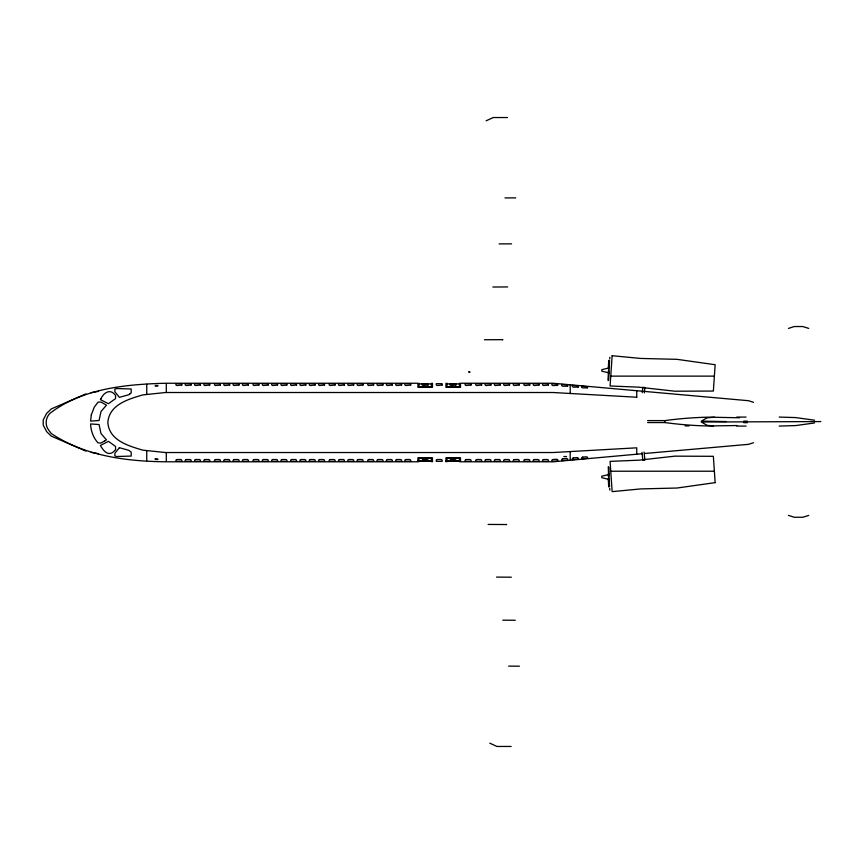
<?xml version="1.0" encoding="UTF-8"?>
<svg xmlns="http://www.w3.org/2000/svg" width="864" height="864" viewBox="0 0 864 864"><rect width="100%" height="100%" fill="white"/><g stroke="black" fill="none" stroke-linecap="round" stroke-linejoin="round"><path stroke-width="1.3" d="M608.688 479.736L608.688 480.74L608.321 479.844M608.688 478.58L608.688 486.972L608.321 478.732M608.688 476.831L608.688 467.23L608.321 476.572M608.321 380.106L608.321 370.786M608.245 380.603L609.595 360.796M609.714 359.046L609.833 357.242M642.254 392.666L642.838 387.288L644.9 387.515L644.317 392.893M608.688 368.777L608.688 360.396L608.321 368.626M486.119 120.82L493.236 117.536L507.47 117.536M86 393.898L51.289 408.931L46.678 413.359L43.2 419.947L43.2 425.099L46.678 431.698L51.289 436.126L86 451.148M788.422 328.417L794.297 326.538L802.829 326.538L808.726 328.417M753.538 442.724L748.516 444.334L644.717 453.492M808.726 515.387L802.829 517.266L794.297 517.266L788.422 515.387M165.445 383.249C125.712 384.34 82.285 388.411 49.788 413.456C47.012 416.48 45.608 420.584 46.332 424.656C46.721 428.144 49.28 430.834 51.289 433.534C84.953 455.998 125.852 461.279 165.445 461.797M609.422 367.837L601.808 369.673L601.808 371.164L609.422 373M609.422 474.358L601.808 476.204L601.808 477.684L609.422 479.531M814.547 422.95L795.744 425.574L779.209 426.082M91.098 392.677L98.528 391.381M820.8 421.578L701.298 422.021L707.065 425.304L713.513 426.028M642.816 459.875L644.879 459.648M642.06 453.73L553.046 461.797L460.501 461.797L460.501 457.736L445.943 457.736L445.943 461.797M736.949 425.542L708.275 425.984A390.863 388.994 -90 0 1 664.945 422.561L647.622 422.561M505.948 524.545L506.596 524.534L488.106 524.437M511.153 746.453L496.919 746.453L489.802 743.17M504.986 197.932L515.732 197.867M499.122 243.907L511.574 243.853M492.836 287.021L507.676 286.945M484.423 339.746L502.913 339.66L502.254 339.649M610.999 376.132L714.388 376.132M418.975 383.929L431.406 383.929M447.012 383.929L459.443 383.929M736.744 417.074L746.064 417.074M779.209 417.074L795.744 417.582L814.547 420.206M647.622 420.595L664.945 420.595A390.863 388.994 -90 0 1 708.275 417.172L739.552 417.766M743.774 421.135L747.349 421.135M743.774 422.669L747.349 422.669M736.744 426.082L746.064 426.082M563.836 456.538L566.536 456.538M417.917 460.976L432.475 460.976M445.943 460.976L460.501 460.976M418.975 461.117L431.406 461.117M447.012 461.117L459.443 461.117M610.999 471.226L714.388 471.226M511.358 577.195L496.519 577.109M515.257 620.255L502.805 620.179M519.415 666.198L508.669 666.122M714.452 417.172L707.065 417.852L701.298 421.135L726.181 421.578M636.746 397.235L553.046 392.515L165.445 392.515L142.841 394.902C128.434 399.125 109.123 404.622 107.838 422.528C109.123 440.424 128.434 445.921 142.841 450.155L165.445 452.531L553.046 452.531L636.746 447.822L636.746 454.216M91.098 452.38L98.528 453.676M753.538 402.332L748.516 400.712L553.046 383.249L460.501 383.249L460.501 387.31L445.943 387.31L445.943 383.249M644.058 452.077L644.9 459.842L642.838 460.069L641.995 452.304M608.245 466.754L609.595 486.562M609.714 488.322L609.833 490.126M664.945 420.595L664.945 422.561M636.746 390.841L636.746 397.289M608.688 370.526L608.688 380.138M570.218 384.826L570.218 393.552M570.218 451.494L570.218 460.22M459.443 383.249L459.443 386.867L447.012 386.867L447.012 383.249M459.443 461.797L459.443 458.179L447.012 458.179L447.012 461.797M432.475 383.249L432.475 387.31L417.917 387.31L417.917 383.249L166.309 383.249L166.309 392.515M432.475 461.797L432.475 457.736L417.917 457.736L417.917 461.797L166.309 461.797L166.309 452.531M431.406 383.249L431.406 386.867L418.975 386.867L418.975 383.249M431.406 461.797L431.406 458.179L418.975 458.179L418.975 461.797M146.75 384.242L146.75 394.492M146.75 450.565L146.75 460.814M688.932 425.952A530.928 528.401 90 0 1 685.13 425.855M608.688 373.151L608.688 373.097M608.688 372.211L608.688 373.01L608.688 372.136M608.688 474.271L608.688 474.206M612.144 355.72L610.081 385.981L638.788 387.169L674.903 391.208L713.362 391.057L715.154 364.716L677.074 359.338L640.742 358.441L612.144 355.72M91.325 414.785L90.58 421.103L99.068 420.52L101.002 411.502L106.466 405.162L101.002 402.041L98.021 402.16L94.241 407.225L91.325 414.785M469.066 371.628L469.001 371.812A1.361 1.361 0 0 0 469.001 372.416L469.843 372.416A1.361 1.361 0 0 0 469.832 371.801L469.066 371.628M119.394 447.692L114.88 453.298L114.88 455.944L116.597 456.516L131.188 456.073L131.188 452.207L128.93 450.36L119.394 447.692M101.002 398.596L100.397 399.6L108.464 403.715L115.571 398.563L115.571 395.464C110.516 388.249 103.874 392.386 101.002 398.596M155.336 458.86L155.196 458.989A1.62 0.616 4.5 0 0 155.336 459.432L157.864 459.497A1.62 0.616 4.5 0 0 157.723 459.054L155.336 458.86M130.108 393.703L128.93 394.697L119.394 397.354L114.88 391.759L114.88 389.102L116.597 388.53L131.188 388.973L131.188 392.839L130.108 393.703M115.571 449.593C109.339 457.639 103.918 451.796 100.397 445.446L108.464 441.342L115.571 446.483L115.571 449.593M155.552 385.474L155.336 385.614A1.62 0.616 -4.5 0 0 155.196 386.057L157.723 386.003A1.62 0.616 -4.5 0 0 157.864 385.549L155.552 385.474M104.76 440.845L101.002 443.005L98.021 442.897C93.29 437.724 90.871 430.877 90.58 423.943L99.068 424.537L101.002 433.544L106.466 439.895L104.76 440.845M562.788 458.773L561.719 459.367L561.719 460.609L567.616 460.091L567.616 458.881L566.536 458.46L562.788 458.773M573.394 457.898L572.314 458.492L572.314 459.67L578.21 459.14L578.21 458.006L577.13 457.585L573.394 457.898M582.714 457.121L581.634 457.715L581.634 458.827L587.531 458.309L587.531 457.229L586.451 456.808L582.714 457.121M181.818 384.988L177.001 385.538L175.921 384.988L175.921 383.692L181.818 383.692L181.818 384.988M191.138 384.988L186.322 385.538L185.242 384.988L185.242 383.692L191.138 383.692L191.138 384.988M200.459 384.988L195.642 385.538L194.562 384.988L194.562 383.692L200.459 383.692L200.459 384.988M209.779 384.988L204.962 385.538L203.882 384.988L203.882 383.692L209.779 383.692L209.779 384.988M220.385 384.988L215.557 385.538L214.488 384.988L214.488 383.692L220.385 383.692L220.385 384.988M229.705 384.988L224.878 385.538L223.808 384.988L223.808 383.692L229.705 383.692L229.705 384.988M239.026 384.988L234.209 385.538L233.129 384.988L233.129 383.692L239.026 383.692L239.026 384.988M248.346 384.988L243.529 385.538L242.449 384.988L242.449 383.692L248.346 383.692L248.346 384.988M258.941 384.988L254.124 385.538L253.044 384.988L253.044 383.692L258.941 383.692L258.941 384.988M268.261 384.988L263.444 385.538L262.364 384.988L262.364 383.692L268.261 383.692L268.261 384.988M277.582 384.988L272.765 385.538L271.685 384.988L271.685 383.692L277.582 383.692L277.582 384.988M286.902 384.988L282.085 385.538L281.005 384.988L281.005 383.692L286.902 383.692L286.902 384.988M296.525 384.988L291.697 385.538L290.617 384.988L290.617 383.692L296.525 383.692L296.525 384.988M305.845 384.988L301.018 385.538L299.938 384.988L299.938 383.692L305.845 383.692L305.845 384.988M315.166 384.988L310.338 385.538L309.258 384.988L309.258 383.692L315.166 383.692L315.166 384.988M177.001 459.518L175.921 460.058L175.921 461.354L181.818 461.354L181.818 460.058L180.738 459.518L177.001 459.518M324.486 384.988L319.658 385.538L318.578 384.988L318.578 383.692L324.486 383.692L324.486 384.988M186.322 459.518L185.242 460.058L185.242 461.354L191.138 461.354L191.138 460.058L190.058 459.518L186.322 459.518M335.081 384.988L330.264 385.538L329.184 384.988L329.184 383.692L335.081 383.692L335.081 384.988M195.642 459.518L194.562 460.058L194.562 461.354L200.459 461.354L200.459 460.058L199.379 459.518L195.642 459.518M344.401 384.988L339.584 385.538L338.504 384.988L338.504 383.692L344.401 383.692L344.401 384.988M204.962 459.518L203.882 460.058L203.882 461.354L209.779 461.354L209.779 460.058L208.699 459.518L204.962 459.518M353.722 384.988L348.905 385.538L347.825 384.988L347.825 383.692L353.722 383.692L353.722 384.988M215.557 459.518L214.488 460.058L214.488 461.354L220.385 461.354L220.385 460.058L219.305 459.518L215.557 459.518M363.042 384.988L358.225 385.538L357.145 384.988L357.145 383.692L363.042 383.692L363.042 384.988M224.878 459.518L223.808 460.058L223.808 461.354L229.705 461.354L229.705 460.058L228.625 459.518L224.878 459.518M373.648 384.988L368.82 385.538L367.751 384.988L367.751 383.692L373.648 383.692L373.648 384.988M234.209 459.518L233.129 460.058L233.129 461.354L239.026 461.354L239.026 460.058L237.946 459.518L234.209 459.518M382.968 384.988L378.14 385.538L377.071 384.988L377.071 383.692L382.968 383.692L382.968 384.988M243.529 459.518L242.449 460.058L242.449 461.354L248.346 461.354L248.346 460.058L247.266 459.518L243.529 459.518M392.288 384.988L387.461 385.538L386.392 384.988L386.392 383.692L392.288 383.692L392.288 384.988M254.124 459.518L253.044 460.058L253.044 461.354L258.941 461.354L258.941 460.058L257.861 459.518L254.124 459.518M401.609 384.988L396.781 385.538L395.712 384.988L395.712 383.692L401.609 383.692L401.609 384.988M263.444 459.518L262.364 460.058L262.364 461.354L268.261 461.354L268.261 460.058L267.181 459.518L263.444 459.518M410.735 384.988L405.918 385.538L404.838 384.988L404.838 383.692L410.735 383.692L410.735 384.988M272.765 459.518L271.685 460.058L271.685 461.354L277.582 461.354L277.582 460.058L276.502 459.518L272.765 459.518M428.08 384.988L423.263 385.538L422.183 384.988L422.183 383.692L428.08 383.692L428.08 384.988M282.085 459.518L281.005 460.058L281.005 461.354L286.902 461.354L286.902 460.058L285.822 459.518L282.085 459.518M291.697 459.518L290.617 460.058L290.617 461.354L296.525 461.354L296.525 460.058L295.445 459.518L291.697 459.518M442.174 384.988L437.357 385.538L436.277 384.988L436.277 383.692L442.174 383.692L442.174 384.988M301.018 459.518L299.938 460.058L299.938 461.354L305.845 461.354L305.845 460.058L304.765 459.518L301.018 459.518M455.922 384.988L451.105 385.538L450.025 384.988L450.025 383.692L455.922 383.692L455.922 384.988M310.338 459.518L309.258 460.058L309.258 461.354L315.166 461.354L315.166 460.058L314.086 459.518L310.338 459.518M319.658 459.518L318.578 460.058L318.578 461.354L324.486 461.354L324.486 460.058L323.406 459.518L319.658 459.518M471.031 384.988L466.214 385.538L465.134 384.988L465.134 383.692L471.031 383.692L471.031 384.988M330.264 459.518L329.184 460.058L329.184 461.354L335.081 461.354L335.081 460.058L334.001 459.518L330.264 459.518M481.637 384.988L476.82 385.538L475.74 384.988L475.74 383.692L481.637 383.692L481.637 384.988M339.584 459.518L338.504 460.058L338.504 461.354L344.401 461.354L344.401 460.058L343.321 459.518L339.584 459.518M490.957 384.988L486.14 385.538L485.06 384.988L485.06 383.692L490.957 383.692L490.957 384.988M348.905 459.518L347.825 460.058L347.825 461.354L353.722 461.354L353.722 460.058L352.642 459.518L348.905 459.518M500.278 384.988L495.461 385.538L494.381 384.988L494.381 383.692L500.278 383.692L500.278 384.988M358.225 459.518L357.145 460.058L357.145 461.354L363.042 461.354L363.042 460.058L361.962 459.518L358.225 459.518M509.598 384.988L504.781 385.538L503.701 384.988L503.701 383.692L509.598 383.692L509.598 384.988M368.82 459.518L367.751 460.058L367.751 461.354L373.648 461.354L373.648 460.058L372.568 459.518L368.82 459.518M519.188 384.988L514.372 385.538L513.292 384.988L513.292 383.692L519.188 383.692L519.188 384.988M378.14 459.518L377.071 460.058L377.071 461.354L382.968 461.354L382.968 460.058L381.888 459.518L378.14 459.518M529.794 384.988L524.977 385.538L523.897 384.988L523.897 383.692L529.794 383.692L529.794 384.988M387.461 459.518L386.392 460.058L386.392 461.354L392.288 461.354L392.288 460.058L391.208 459.518L387.461 459.518M539.114 384.988L534.298 385.538L533.218 384.988L533.218 383.692L539.114 383.692L539.114 384.988M396.781 459.518L395.712 460.058L395.712 461.354L401.609 461.354L401.609 460.058L400.529 459.518L396.781 459.518M548.435 384.988L543.618 385.538L542.538 384.988L542.538 383.692L548.435 383.692L548.435 384.988M405.918 459.518L404.838 460.058L404.838 461.354L410.735 461.354L410.735 460.058L409.655 459.518L405.918 459.518M423.263 459.518L422.183 460.058L422.183 461.354L428.08 461.354L428.08 460.058L427 459.518L423.263 459.518M437.357 459.518L436.277 460.058L436.277 461.354L442.174 461.354L442.174 460.058L441.094 459.518L437.357 459.518M451.105 459.518L450.025 460.058L450.025 461.354L455.922 461.354L455.922 460.058L454.842 459.518L451.105 459.518M466.214 459.518L465.134 460.058L465.134 461.354L471.031 461.354L471.031 460.058L469.951 459.518L466.214 459.518M476.82 459.518L475.74 460.058L475.74 461.354L481.637 461.354L481.637 460.058L480.557 459.518L476.82 459.518M486.14 459.518L485.06 460.058L485.06 461.354L490.957 461.354L490.957 460.058L489.877 459.518L486.14 459.518M495.461 459.518L494.381 460.058L494.381 461.354L500.278 461.354L500.278 460.058L499.198 459.518L495.461 459.518M504.781 459.518L503.701 460.058L503.701 461.354L509.598 461.354L509.598 460.058L508.518 459.518L504.781 459.518M514.372 459.518L513.292 460.058L513.292 461.354L519.188 461.354L519.188 460.058L518.119 459.518L514.372 459.518M524.977 459.518L523.897 460.058L523.897 461.354L529.794 461.354L529.794 460.058L528.714 459.518L524.977 459.518M534.298 459.518L533.218 460.058L533.218 461.354L539.114 461.354L539.114 460.058L538.034 459.518L534.298 459.518M543.618 459.518L542.538 460.058L542.538 461.354L548.435 461.354L548.435 460.058L547.355 459.518L543.618 459.518M552.938 459.518L551.858 460.058L551.858 461.354L557.755 460.944L557.755 459.702L556.675 459.238L552.938 459.518M557.582 385.42L552.938 385.538L551.858 384.988L551.858 383.692L557.755 384.102L557.582 385.42M567.616 386.165L562.788 386.273L561.719 385.679L561.719 384.448L567.616 384.966L567.616 386.165M578.21 387.05L573.394 387.158L572.314 386.554L572.314 385.387L578.21 385.916L578.21 387.05M587.531 387.817L582.714 387.925L581.634 387.331L581.634 386.219L587.531 386.748L587.531 387.817M715.154 482.641L677.074 488.02L640.742 488.916L612.144 491.638L610.081 461.376L638.788 460.188L674.903 456.149L713.362 456.311L715.154 482.641"/></g></svg>
